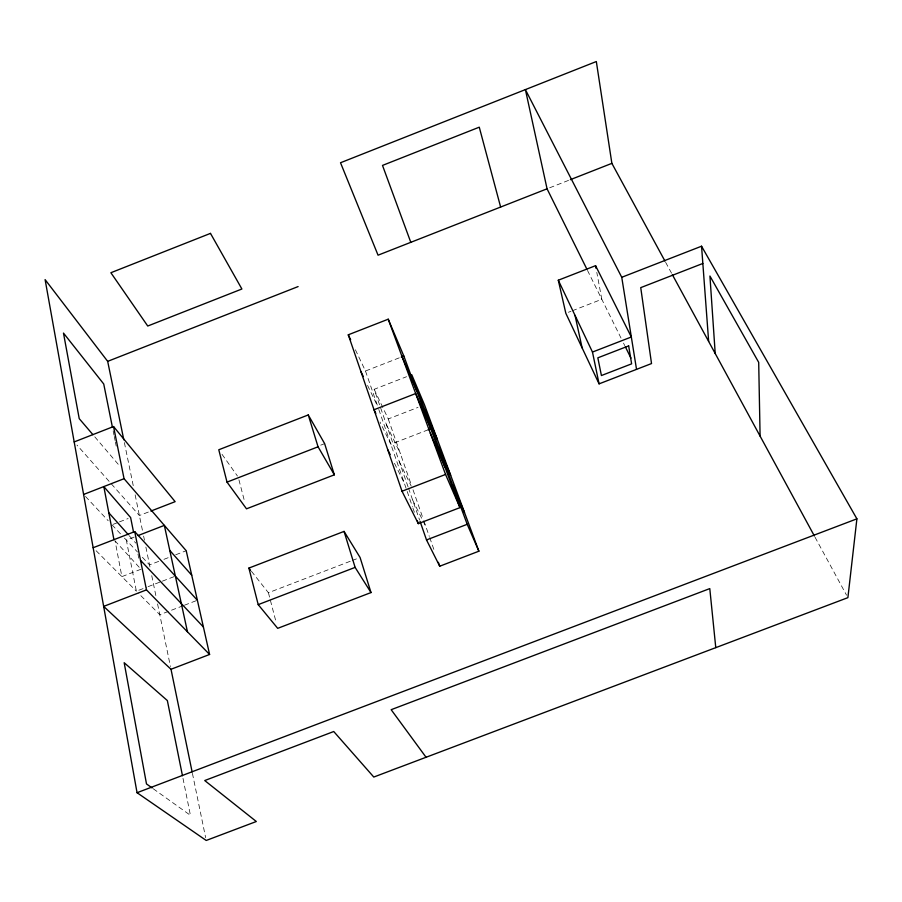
<?xml version="1.0" encoding="UTF-8"?>
<svg xmlns="http://www.w3.org/2000/svg" width="902" height="902" viewBox="0 0 902 902"><rect width="100%" height="100%" fill="white"/><g stroke="black" fill="none" stroke-linecap="round" stroke-linejoin="round"><path stroke-width="0.68" stroke-dasharray="4.51 3.38" d="M549.656 187.796L569.094 180.163M355.399 349.784L365.479 371.004L401.277 357.045M568.395 312.284L570.966 311.28M572.251 310.784L601.803 299.284L596.808 272.404M408.042 486.798L374.172 389.303L406.554 376.709M113.235 524.31L118.207 522.382M119.447 521.897L128.14 518.526M148.323 512.054L139.382 515.527L76.986 445.081M320.706 445.16L324.641 443.637M374.172 389.303L388.255 418.945L418.032 407.388M134.206 537.073L126.336 540.118L136.382 591.193L146.778 587.179M428.191 429.78L390.837 444.258L380.024 422.068M158.707 561.36L149.54 564.9L142.121 556.974M163.939 559.33L169.181 557.312M175.732 554.775L186.207 550.727M141.005 569.23L121.894 576.626L115.118 541.155M148.075 586.672L161.075 581.655M162.371 581.159L175.371 576.141M183.117 605.738L159.789 614.713L138.333 593.155M184.414 605.231L197.369 600.247M251.444 571.293L268.413 592.738L350.912 561.01M352.22 560.503L358.77 557.988M153.25 788.754L190.423 815.329L182.734 777.073M96.119 550.727L136.382 591.193M85.498 496.472L108.206 520.747M111.995 524.795L120.609 533.984M124.431 538.077L137.476 552.013M114.858 540.693L140.069 568.215M129.245 535.754L135.751 543.06M94.778 436.839L119.459 465.736M222.027 454.326L237.429 476.019M665.642 262.313L671.686 273.441M815.047 537.231L846.55 595.185M587.495 270.408L621.027 338.081M623.507 343.087L624.748 345.59M394.478 463.278L404.299 483.134M412.642 500.024L422.44 519.834M423.049 521.074L426.116 527.264M399.315 461.666L411.233 486.122M367.576 385.413L377.295 405.641M386.507 424.786L400.409 453.706M388.255 418.945L411.662 485.93M413.015 489.786L423.399 519.507M423.85 520.804L429.284 536.352M429.747 537.648L434.73 551.934M408.505 488.117L419.577 519.98M365.479 371.004L377.442 405.573M378.795 409.474L412.44 506.653M412.89 507.961L415.157 514.501M238.929 479.808L244.78 502.234M268.413 592.738L275.989 621.76M124.375 442.566L133.44 486.618M135.142 494.882L142.493 530.613M143.621 536.104L144.467 540.219M145.876 547.074L150.093 567.595M151.75 575.668L155.911 595.872M157.568 603.945L170.444 666.544M192.419 773.352L205.656 837.721M137.961 554.076L138.795 558.214M113.167 430.93L114.002 435.068M114.272 436.444L115.106 440.582M115.388 441.969L116.211 446.107"/><path stroke-width="1.35" d="M636.53 369.369L621.749 277.297L701.553 246.212L856.9 518.842L847.891 597.654L373.789 777.05L333.74 731.522L204.731 780.546L256.326 821.508L206.22 840.461L137.048 792.711L45.1 279.609L107.676 361.352L123.811 439.815M107.676 361.352L298.111 286.577M621.749 277.297L525.392 89.591L547.063 188.811L378.051 255.187L340.516 162.743L596.323 61.539L611.872 163.363L664.966 261.073M570.391 179.656L611.872 163.363M74.189 441.924L113.539 426.545L175.135 501.659L150.882 511.073M348.285 334.8L388.232 319.195L403.837 356.053L459.964 507.623L418.314 523.645L402.021 491.24L348.285 334.8L350.652 339.795M599.075 383.857L565.825 313.287L558.293 280.218L595.568 265.684L631.332 336.998L592.479 352.062L599.075 383.857L651.526 363.562L640.736 287.637L702.838 263.474M401.277 357.045L403.837 356.053M83.604 494.454L124.059 478.703L186.207 550.727L209.591 654.469L171.008 669.273L103.662 606.392L146.474 589.874L209.591 654.469M308.27 414.943L218.78 449.76L227.022 482.13L246.505 508.829L334.349 474.824L324.641 443.637L308.27 414.943L318.056 446.794L334.349 474.824M227.022 482.13L318.056 446.794M93.154 547.728L134.725 531.616L197.369 600.247M138.13 535.54L164.344 525.392L187.469 631.828M428.191 429.78L430.773 428.788L415.687 393.554L374.026 409.745L375.83 413.443M402.021 491.24L445.554 474.452L459.964 507.623M248.896 568.08L344.057 531.402L360.078 557.481L371.004 592.569L277.703 628.344L258.209 604.633L248.896 568.08L250.598 570.222M258.209 604.633L355.117 567.392L371.004 592.569M426.511 539.948L467.202 524.31L478.883 551.201L439.725 566.219L426.511 539.948L420.039 521.311M137.048 792.711L856.9 518.842M152.122 787.953L146.496 783.928L124.172 662.711L167.355 700.561L182.463 775.709M140.52 560.322L203.401 627.003M108.804 512.776L128.321 534.706M169.79 550.445L191.72 575.183M92.951 434.696L79.229 418.652L63.478 333.075L103.73 383.993L112.333 426.781M426.06 757.274L391.164 709.694L709.784 588.6L715.771 647.647M672.362 274.682L814.382 535.991M547.063 188.811L586.875 269.157M625.368 346.842L630.949 358.105M387.725 449.624L390.183 454.585M360.89 371.5L363.314 376.562M558.293 280.218L592.479 352.062M430.299 433.129L445.058 467.394M452.5 484.656L464.507 512.494M438.372 446.558L450.662 475.264M401.672 355.602L417.04 391.705M424.797 409.936L437.346 439.421M478.883 551.201L424.504 404.885L411.729 374.702L467.202 524.31M388.232 319.195L445.554 474.452M410.793 242.322L382.504 165.416L479.266 127.182L500.633 207.054M438.361 562.318L439.725 566.219M417.412 521.029L418.314 523.645M344.057 531.402L355.117 567.392M575.036 315.407L582.117 347.879M171.008 669.273L192.137 771.988M113.539 426.545L124.059 478.703M134.725 531.616L146.474 589.874M133.586 532.327L130.621 517.556L103.82 486.584L113.934 539.678M595.568 265.684L596.064 268.368M701.553 246.212L708.656 341.463M715.218 353.539L709.93 276.035L758.695 362.367L760.093 436.106M210.482 233.381L110.878 272.731L147.736 326.028L241.894 289.001L210.482 233.381M628.66 345.894L597.834 357.835L601.42 375.536L631.625 363.844L628.66 345.894"/></g></svg>
